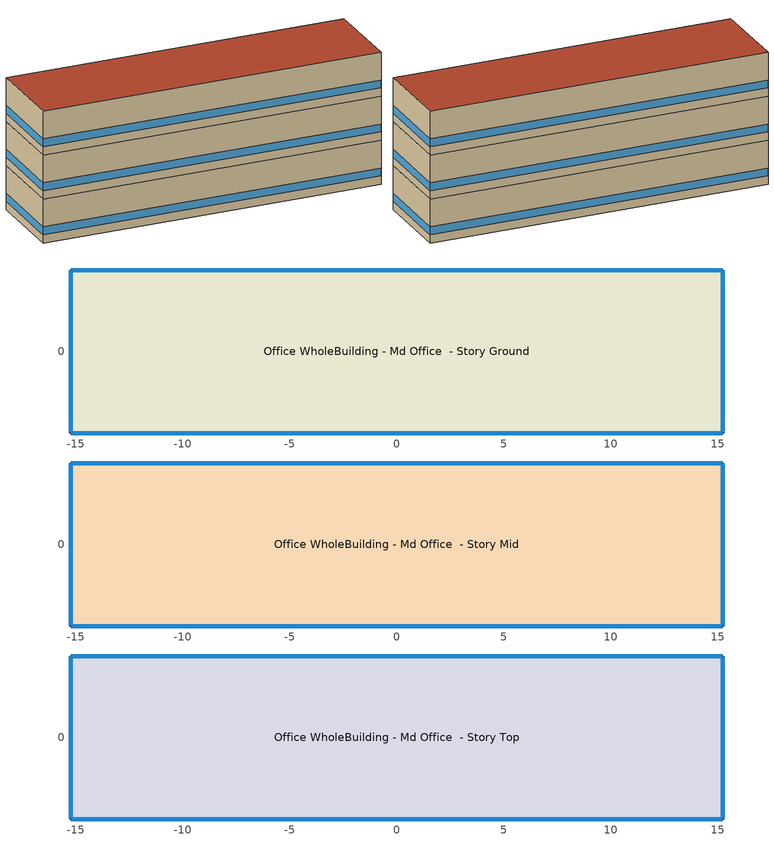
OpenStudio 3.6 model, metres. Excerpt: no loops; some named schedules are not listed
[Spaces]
Office WholeBuilding - Md Office  - Story Ground
 floor ground (Foundation F 126 Perim 762 Area 23226): -15.24,-3.81 -15.24,3.81 15.24,3.81 15.24,-3.81 z0
 wall outside: -15.24,3.81 -15.24,-3.81 15.24,-3.81 15.24,3.81 -15.24,3.81 z0:3.96
 window (Window U-0.75 SHGC 0.48): -15.24,3.78 -15.24,-3.78 / 15.21,3.81 -15.21,3.81 / 15.24,-3.78 15.24,3.78 / -15.21,-3.81 15.21,-3.81 z0.76:1.48
 ceiling adiabatic (Typical Interior Ceiling): 15.24,-3.81 15.24,3.81 -15.24,3.81 -15.24,-3.81 z3.96
Office WholeBuilding - Md Office  - Story Mid
 floor adiabatic (Typical Interior Floor): -15.24,-3.81 -15.24,3.81 15.24,3.81 15.24,-3.81 z3.96
 wall outside: -15.24,3.81 -15.24,-3.81 15.24,-3.81 15.24,3.81 -15.24,3.81 z3.96:7.92
 window (Window U-0.75 SHGC 0.48): -15.24,3.78 -15.24,-3.78 / 15.21,3.81 -15.21,3.81 / -15.21,-3.81 15.21,-3.81 / 15.24,-3.78 15.24,3.78 z4.72:5.44
 ceiling adiabatic (Typical Interior Ceiling): 15.24,-3.81 15.24,3.81 -15.24,3.81 -15.24,-3.81 z7.92
Office WholeBuilding - Md Office  - Story Top
 floor adiabatic (Typical Interior Floor): -15.24,-3.81 -15.24,3.81 15.24,3.81 15.24,-3.81 z7.92
 wall outside: -15.24,3.81 -15.24,-3.81 15.24,-3.81 15.24,3.81 -15.24,3.81 z7.92:11.89
 window (Window U-0.75 SHGC 0.48): -15.24,3.78 -15.24,-3.78 / 15.21,3.81 -15.21,3.81 / -15.21,-3.81 15.21,-3.81 / 15.24,-3.78 15.24,3.78 z8.69:9.4
 roof outside: 15.24,-3.81 15.24,3.81 -15.24,3.81 -15.24,-3.81 z11.89
[Site]
Jacksonville Intnl_FL_USA: Latitude {deg}=30.49; Longitude {deg}=-81.69; Time Zone {hr}=-5; Elevation {m}=10; Terrain=City
[Site:WaterMainsTemperature]
Calculation Method=Correlation; Annual Average Outdoor Air Temperature {C}=20.6333; Maximum Difference In Monthly Average Outdoor Air Temperatures {deltaC}=17.36
[SizingPeriod:DesignDay] Barometric Pressure {Pa}=101205; Rain Indicator=No; Snow Indicator=No; Day of Month=21; Daylight Saving Time Indicator=No; Dry-Bulb Temperature Range Modifier Type=DefaultMultipliers
Name | Maximum Dry-Bulb Temperature {C} | Daily Dry-Bulb Temperature Range {deltaC} | Wind Speed {m/s} | Wind Direction {deg} | Month | Day Type | Humidity Condition Type | Wetbulb or DewPoint at Maximum Dry-Bulb {C} | Solar Model Indicator | ASHRAE Clear Sky Optical Depth for Beam Irradiance | ASHRAE Clear Sky Optical Depth for Diffuse Irradiance | Sky Clearness
Jacksonville Intnl Ann Clg .4% Condns DB=>MWB 1 | 34.8 | 10.1 | 3.6 | 260 | 7 | SummerDesignDay | Wetbulb | 25.2 | ASHRAETau | 0.444 | 2.236
Jacksonville Intnl Ann Clg .4% Condns WB=>MDB 1 | 32 | 10.1 | 3.6 | 260 | 7 | SummerDesignDay | Wetbulb | 26.7 | ASHRAETau | 0.444 | 2.236
Jacksonville Intnl Ann Clg 1% Condns DB=>MWB 1 | 33.8 | 10.1 | 3.6 | 260 | 7 | SummerDesignDay | Wetbulb | 25 | ASHRAETau | 0.444 | 2.236
Jacksonville Intnl Ann Clg 2% Condns DP=>MDB 1 | 27.9 | 10.1 | 3.6 | 260 | 7 | SummerDesignDay | Dewpoint | 24.5 | ASHRAETau | 0.444 | 2.236
Jacksonville Intnl Ann Htg 99% Condns DB 1 | 0.3 | 0 | 1.8 | 320 | 1 | WinterDesignDay | Wetbulb | 0.3 | ASHRAEClearSky |  |  | 0
Jacksonville Intnl Ann Htg 99.6% Condns DB 1 | -1.5 | 0 | 1.8 | 320 | 1 | WinterDesignDay | Wetbulb | -1.5 | ASHRAEClearSky |  |  | 0
Jacksonville Intnl Ann Htg Wind 99% Condns WS=>MCDB 1 | 13.7 | 0 | 9.3 | 320 | 1 | WinterDesignDay | Wetbulb | 13.7 | ASHRAEClearSky |  |  | 0
[ClimateZones]
Climate Zone Institution Name 1=ASHRAE; Climate Zone Document Name 1=ANSI/ASHRAE Standard 169; Climate Zone Document Year 1=2006; Climate Zone Value 1=ASHRAE 169-2013-2A
[Building]
ComStock DOE Ref 1980-2004|MediumOffice: Default Construction Set=ComStock DOE Ref 1980-2004 - Office - ASHRAE 169-2013-2A; Default Schedule Set=Building Default Schedule Set; Standards Building Type=Office
[Site:GroundTemperature:FCfactorMethod]
January Ground Temperature {C}=24.2; February Ground Temperature {C}=18.9; March Ground Temperature {C}=15.7; April Ground Temperature {C}=13.6; May Ground Temperature {C}=15.5; June Ground Temperature {C}=17.1; July Ground Temperature {C}=21.2; August Ground Temperature {C}=26.9; September Ground Temperature {C}=27.6; October Ground Temperature {C}=27.9; November Ground Temperature {C}=27.4; December Ground Temperature {C}=26.2
[Construction:FfactorGroundFloor]
Foundation F 126 Perim 762 Area 23226: F-Factor {W/m-K}=1.26344; Area {m2}=232.2576; PerimeterExposed {m}=76.2
[DefaultConstructionSet]
ComStock DOE Ref 1980-2004 - Office - ASHRAE 169-2013-2A: Default Exterior Surface Constructions=Default Surface Constructions 1; Default Interior Surface Constructions=Default Surface Constructions 2; Default Ground Contact Surface Constructions=Default Surface Constructions 3; Default Exterior SubSurface Constructions=Default Sub Surface Constructions 1; Default Interior SubSurface Constructions=Default Sub Surface Constructions 2; Interior Partition Construction=Typical Interior Partition
[DefaultSurfaceConstructions]
Name | Floor Construction | Wall Construction | Roof Ceiling Construction
Default Surface Constructions 1 | Typical Insulated Exterior Mass Floor | Typical Insulated Exterior Mass Wall R-2.94 | Typical IEAD Roof R-15.15
Default Surface Constructions 2 | Typical Interior Floor | Typical Interior Wall | Typical Interior Ceiling
Default Surface Constructions 3 | Typical Insulated Carpeted 6in Slab Floor | Typical Insulated Basement Mass Wall
[Construction]
Typical Insulated Exterior Mass Floor: Typical Insulation R-0.55, 4 in. Normalweight Concrete Floor, Typical Carpet Pad
Typical Insulated Exterior Mass Wall R-2.94: 1IN Stucco, 8IN CONCRETE HW RefBldg, Typical Insulation R-0.55, 1/2IN Gypsum
Typical IEAD Roof R-15.15: Roof Membrane, Typical Insulation R-14.03, Metal Roof Surface
Typical Interior Floor: 100mm Normalweight concrete floor, CP02 CARPET PAD
Typical Interior Wall: G01 13mm gypsum board, G01 13mm gypsum board
Typical Interior Ceiling: CP02 CARPET PAD, 100mm Normalweight concrete floor
Typical Insulated Carpeted 6in Slab Floor: 6 in. Normalweight Concrete Floor, Typical Carpet Pad
Typical Insulated Basement Mass Wall: 8 in. Concrete Block Basement Wall
U 1.22 SHGC 0.25 Simple Glazing Window U-1.22 SHGC 0.25: U 1.22 SHGC 0.25 Simple Glazing U-1.22 SHGC 0.25
U 1.22 SHGC 0.25 Simple Glazing Window U-1.22 SHGC 0.25 1: U 1.22 SHGC 0.25 Simple Glazing U-1.22 SHGC 0.25 1
Typical Insulated Metal Door: F08 Metal surface, Typical Insulation
U 0.88 SHGC 0.16 Sgl Ref-A-L Clr 6mm: REF A CLEAR LO 6MM
Typical Overhead Door: Typical Insulation
Typical Interior Window: Clear 3mm
Typical Interior Door; Typical Interior Partition: G05 25mm wood
InteriorFurnishings 1: Std Wood 6inch 1
Window U-0.75 SHGC 0.48: Simple Glazing Double - No LowE - Tinted/Reflective - Aluminum
[Material:NoMass] Roughness=Smooth; Thermal Absorptance=0.9; Solar Absorptance=0.7
Name | Thermal Resistance {m2-K/W} | Visible Absorptance
Typical Insulation R-0.55 | 0.097335 | 0.7
Typical Carpet Pad; CP02 CARPET PAD | 0.21648 | 0.8
Typical Insulation R-14.03 | 2.47158 | 0.7
Typical Insulation | 0.0282222 | 0.7
[Material] Thermal Absorptance=0.9
Name | Roughness | Thickness {m} | Conductivity {W/m-K} | Density {kg/m3} | Specific Heat {J/kg-K} | Solar Absorptance | Visible Absorptance
4 in. Normalweight Concrete Floor | MediumRough | 0.1016 | 2.31 | 2322 | 832 | 0.7 | 0.7
1IN Stucco | Smooth | 0.0253 | 0.6918 | 1858 | 837 | 0.7 | 0.92
8IN CONCRETE HW RefBldg | Rough | 0.2032 | 1.311 | 2240 | 836.8 | 0.7 | 0.7
1/2IN Gypsum | Smooth | 0.0127 | 0.16 | 784.9 | 830 | 0.4 | 0.4
Roof Membrane | VeryRough | 0.0095 | 0.16 | 1121.29 | 1460 | 0.7 | 0.7
Metal Roof Surface; F08 Metal surface | Smooth | 0.0008 | 45.28 | 7824 | 500 | 0.7 | 0.7
100mm Normalweight concrete floor | MediumRough | 0.1016 | 2.31045 | 2322 | 832.557 | 0.7 | 0.7
G01 13mm gypsum board | Smooth | 0.0127 | 0.160031 | 800.001 | 1090.73 | 0.7 | 0.5
6 in. Normalweight Concrete Floor | MediumRough | 0.1524 | 2.31 | 2322 | 832 | 0.7 | 0.7
8 in. Concrete Block Basement Wall | MediumRough | 0.2032 | 1.326 | 1842 | 912 | 0.7 | 0.7
G05 25mm wood | MediumSmooth | 0.0254 | 0.15 | 608 | 1630 | 0.5 | 0.5
Std Wood 6inch 1 | MediumSmooth | 0.15 | 0.12 | 540 | 1210 | 0.7 | 0.7
[DefaultSubSurfaceConstructions]
Name | Fixed Window Construction | Operable Window Construction | Door Construction | Glass Door Construction | Overhead Door Construction | Tubular Daylight Dome Construction | Tubular Daylight Diffuser Construction
Default Sub Surface Constructions 1 | U 1.22 SHGC 0.25 Simple Glazing Window U-1.22 SHGC 0.25 | U 1.22 SHGC 0.25 Simple Glazing Window U-1.22 SHGC 0.25 1 | Typical Insulated Metal Door | U 0.88 SHGC 0.16 Sgl Ref-A-L Clr 6mm | Typical Overhead Door | Typical Interior Window | Typical Interior Window
Default Sub Surface Constructions 2 | Typical Interior Window | Typical Interior Window | Typical Interior Door
[WindowMaterial:SimpleGlazingSystem]
Name | U-Factor {W/m2-K} | Solar Heat Gain Coefficient | Visible Transmittance
U 1.22 SHGC 0.25 Simple Glazing U-1.22 SHGC 0.25; U 1.22 SHGC 0.25 Simple Glazing U-1.22 SHGC 0.25 1 | 6.92748 | 0.25 | 0.11
Simple Glazing Double - No LowE - Tinted/Reflective - Aluminum | 4.25302 | 0.484 | 0.411
[WindowMaterial:Glazing] Optical Data Type=SpectralAverage; Infrared Transmittance at Normal Incidence=0; Front Side Infrared Hemispherical Emissivity=0.84; Conductivity {W/m-K}=0.9; Dirt Correction Factor for Solar and Visible Transmittance=1; Solar Diffusing=No
Name | Thickness {m} | Solar Transmittance at Normal Incidence | Front Side Solar Reflectance at Normal Incidence | Back Side Solar Reflectance at Normal Incidence | Visible Transmittance at Normal Incidence | Front Side Visible Reflectance at Normal Incidence | Back Side Visible Reflectance at Normal Incidence | Back Side Infrared Hemispherical Emissivity
REF A CLEAR LO 6MM | 0.006 | 0.066 | 0.341 | 0.493 | 0.08 | 0.41 | 0.37 | 0.4
Clear 3mm | 0.003 | 0.837 | 0.075 | 0.075 | 0.898 | 0.081 | 0.081 | 0.84
[SpaceType]
Office WholeBuilding - Md Office - ComStock DOE Ref 1980-2004: Default Schedule Set=Office WholeBuilding - Md Office Schedule Set; Design Specification Outdoor Air Object=Office WholeBuilding - Md Office Ventilation; Standards Building Type=Office; Standards Space Type=WholeBuilding - Md Office
[BuildingStory] Nominal Floor to Floor Height {m}=3.9624
Name | Nominal Z Coordinate {m}
Story Ground | 0
Story Mid | 3.9624
Story Top | 7.9248
[Space] Space Type=Office WholeBuilding - Md Office - ComStock DOE Ref 1980-2004
Name | Building Story | Thermal Zone
Office WholeBuilding - Md Office  - Story Ground | Story Ground | Zone Office WholeBuilding - Md Office  - Story Ground
Office WholeBuilding - Md Office  - Story Mid | Story Mid | Zone Office WholeBuilding - Md Office  - Story Mid
Office WholeBuilding - Md Office  - Story Top | Story Top | Zone Office WholeBuilding - Md Office  - Story Top
[ThermalZone] Multiplier=1; Use Ideal Air Loads=No
Name | Thermostat
Zone Office WholeBuilding - Md Office  - Story Ground | Office WholeBuilding - Md Office - ComStock DOE Ref 1980-2004 Thermostat
Zone Office WholeBuilding - Md Office  - Story Mid | Office WholeBuilding - Md Office - ComStock DOE Ref 1980-2004 Thermostat 1
Zone Office WholeBuilding - Md Office  - Story Top | Office WholeBuilding - Md Office - ComStock DOE Ref 1980-2004 Thermostat 2
[People:Definition]
Office WholeBuilding - Md Office People Definition: Number of People Calculation Method=People/Area; People per Space Floor Area {person/m2}=0.0538196; Fraction Radiant=0.3
[People]
Office WholeBuilding - Md Office People: People Definition=Office WholeBuilding - Md Office People Definition; Space or SpaceType=Office WholeBuilding - Md Office - ComStock DOE Ref 1980-2004; Work Efficiency Schedule=Work Efficiency Schedule; Clothing Insulation Schedule=Clothing Schedule; Air Velocity Schedule=Air Velocity Schedule; Multiplier=1
[Lights:Definition] Design Level Calculation Method=Watts/Area; Fraction Visible=0.2; Return Air Fraction=0
Name | Watts per Space Floor Area {W/m2} | Fraction Radiant
Office WholeBuilding - Md Office - ComStock DOE Ref 1980-2004 General Lights Definition | 4.13658 | 0.365
Office WholeBuilding - Md Office - ComStock DOE Ref 1980-2004 Wall Wash Lights Definition | 0.958729 | 0.165
[ElectricEquipment:Definition] Fraction Latent=0
Name | Design Level Calculation Method | Watts per Space Floor Area {W/m2} | Fraction Radiant | Fraction Lost | Design Level {W}
Office WholeBuilding - Md Office Elec Equip Definition | Watts/Area | 10.7639 | 0.5 | 0
Elevator Lift Motor | EquipmentLevel |  | 0 | 1 | 14610
[ElectricEquipment]
Name | Electric Equipment Definition | Space or SpaceType | Schedule | Multiplier
Office WholeBuilding - Md Office Elec Equip | Office WholeBuilding - Md Office Elec Equip Definition | Office WholeBuilding - Md Office - ComStock DOE Ref 1980-2004 | Office BLDG_EQUIP_EndUseData BPR Adjusted
2 Elevator Lift Motors | Elevator Lift Motor | Office WholeBuilding - Md Office  - Story Ground | Elevator Schedule 1 | 2
[DesignSpecification:OutdoorAir]
Office WholeBuilding - Md Office Ventilation: Outdoor Air Method=Sum; Outdoor Air Flow per Person {m3/s-person}=0.00943895
[DefaultScheduleSet]
Name | Number of People Schedule | People Activity Level Schedule | Lighting Schedule | Electric Equipment Schedule | Infiltration Schedule | Hours of Operation Schedule
Office WholeBuilding - Md Office Schedule Set | Medium Office Bldg Occ | Medium Office Activity | Office BLDG_LIGHT_EndUseData | Office BLDG_EQUIP_EndUseData | Medium Office Infil Quarter On
Building Default Schedule Set |  |  |  |  |  | Building Hours of Operation NonResidential
[Exterior:Lights:Definition]
Name | Design Level {W}
Parking Areas and Drives Def (W/ft^2) | 0.0414577
Building Facades Def (W/ft^2) | 0.2
Main Entries Def (W/ft) | 30
Other Doors Def (W/ft) | 20
[Exterior:Lights] Schedule=Always On Discrete; Control Option=AstronomicalClock
Name | Exterior Lights Definition | Multiplier
Parking Areas and Drives | Parking Areas and Drives Def (W/ft^2) | 12150
Building Facades | Building Facades Def (W/ft^2) | 3250
Main Entries | Main Entries Def (W/ft) | 8
Other Doors | Other Doors Def (W/ft) | 2
[ThermostatSetpoint:DualSetpoint] Heating Setpoint Temperature Schedule=Medium Office HtgSetp; Cooling Setpoint Temperature Schedule=Medium Office ClgSetp
Office WholeBuilding - Md Office - ComStock DOE Ref 1980-2004 Thermostat; Office WholeBuilding - Md Office - ComStock DOE Ref 1980-2004 Thermostat 1; Office WholeBuilding - Md Office - ComStock DOE Ref 1980-2004 Thermostat 2
[AvailabilityManager:NightCycle] Applicability Schedule=Always On Discrete; Control Type=CycleOnAny; Thermostat Tolerance {deltaC}=1; Cycling Run Time {s}=1800
Availability Manager Night Cycle 1; Availability Manager Night Cycle 2; Availability Manager Night Cycle 3
[InternalMass:Definition]
Internal Mass Definition 2: Construction=InteriorFurnishings 1; Design Level Calculation Method=SurfaceArea/Area; Surface Area per Space Floor Area=2
[InternalMass] Internal Mass Definition=Internal Mass Definition 2; Multiplier=1
Name | Space or SpaceType
Office WholeBuilding - Md Office  - Story Top Mass | Office WholeBuilding - Md Office  - Story Top
Office WholeBuilding - Md Office  - Story Mid Mass | Office WholeBuilding - Md Office  - Story Mid
Office WholeBuilding - Md Office  - Story Ground Mass | Office WholeBuilding - Md Office  - Story Ground
[Lights] Space or SpaceType=Office WholeBuilding - Md Office - ComStock DOE Ref 1980-2004; Schedule=Office BLDG_LIGHT_EndUseData BPR Adjusted; Fraction Replaceable=1
Name | Lights Definition
Office WholeBuilding - Md Office - ComStock DOE Ref 1980-2004 General Lighting | Office WholeBuilding - Md Office - ComStock DOE Ref 1980-2004 General Lights Definition
Office WholeBuilding - Md Office - ComStock DOE Ref 1980-2004 Wall Wash Lighting | Office WholeBuilding - Md Office - ComStock DOE Ref 1980-2004 Wall Wash Lights Definition
[SpaceInfiltration:DesignFlowRate] Design Flow Rate Calculation Method=Flow/ExteriorArea; Flow per Exterior Surface Area {m3/s-m2}=0.00103321; Velocity Term Coefficient=0
Name | Space or SpaceType | Schedule | Constant Term Coefficient | Temperature Term Coefficient | Velocity Squared Term Coefficient
Office WholeBuilding - Md Office  - Story Top HVAC On Infiltration | Office WholeBuilding - Md Office  - Story Top | Infiltration HVAC On Schedule | 0.0302 | -0.0023 | 0.1104
Office WholeBuilding - Md Office  - Story Top HVAC Off Infiltration | Office WholeBuilding - Md Office  - Story Top | Infiltration HVAC Off Schedule | 0 | 0.0188 | 0.1209
Office WholeBuilding - Md Office  - Story Mid HVAC On Infiltration | Office WholeBuilding - Md Office  - Story Mid | Infiltration HVAC On Schedule | 0.0302 | -0.0023 | 0.1104
Office WholeBuilding - Md Office  - Story Mid HVAC Off Infiltration | Office WholeBuilding - Md Office  - Story Mid | Infiltration HVAC Off Schedule | 0 | 0.0188 | 0.1209
Office WholeBuilding - Md Office  - Story Ground HVAC On Infiltration | Office WholeBuilding - Md Office  - Story Ground | Infiltration HVAC On Schedule | 0.0302 | -0.0023 | 0.1104
Office WholeBuilding - Md Office  - Story Ground HVAC Off Infiltration | Office WholeBuilding - Md Office  - Story Ground | Infiltration HVAC Off Schedule | 0 | 0.0188 | 0.1209
[Schedule:Ruleset]
Name | Default Day Schedule | Summer Design Day Schedule | Winter Design Day Schedule
Clothing Schedule | Clothing Schedule Default Winter Clothes
Air Velocity Schedule | Air Velocity Schedule Default
Work Efficiency Schedule | Work Efficiency Schedule Default
Medium Office Bldg Occ | Medium Office Bldg Occ Default | Medium Office Bldg Occ Summer Design Day | Medium Office Bldg Occ Winter Design Day
Medium Office Activity | Medium Office Activity Default | Medium Office Activity Summer Design Day | Medium Office Activity Winter Design Day
Office BLDG_LIGHT_EndUseData | Office BLDG_LIGHT_EndUseData Default | Office BLDG_LIGHT_EndUseData Summer Design Day | Office BLDG_LIGHT_EndUseData Winter Design Day
Office BLDG_EQUIP_EndUseData | Office BLDG_EQUIP_EndUseData Default | Office BLDG_EQUIP_EndUseData Summer Design Day | Office BLDG_EQUIP_EndUseData Winter Design Day
Medium Office Infil Quarter On | Medium Office Infil Quarter On Default | Medium Office Infil Quarter On Summer Design Day | Medium Office Infil Quarter On Winter Design Day
Elevator Schedule 1 | 3 space(s) Occ Sch Default 1 | 3 space(s) Occ Sch Summer Design Day 1 | 3 space(s) Occ Sch Winter Design Day 1
Medium Office HtgSetp | Medium Office HtgSetp Default | Schedule Day 5 | Schedule Day 6
Medium Office ClgSetp | Medium Office ClgSetp Default | Schedule Day 2 | Schedule Day 3
Building Hours of Operation NonResidential | Building Hours of Operation NonResidential Default | Building Hours of Operation NonResidential Summer Design Day | Building Hours of Operation NonResidential Winter Design Day
Office BLDG_LIGHT_EndUseData BPR Adjusted | Office BLDG_LIGHT_EndUseData Default 1 | Office BLDG_LIGHT_EndUseData Summer Design Day 1 | Office BLDG_LIGHT_EndUseData Winter Design Day 1
Office BLDG_EQUIP_EndUseData BPR Adjusted | Office BLDG_EQUIP_EndUseData Default 1 | Office BLDG_EQUIP_EndUseData Summer Design Day 1 | Office BLDG_EQUIP_EndUseData Winter Design Day 1
[Schedule:Day]
Clothing Schedule Default Winter Clothes; Office BLDG_LIGHT_EndUseData Summer Design Day; Office BLDG_EQUIP_EndUseData Summer Design Day; Medium Office Infil Quarter On Sun Day; 3 space(s) Occ Sch Summer Design Day 1; 3 space(s) Occ Sch Winter Design Day 1; Building Hours of Operation NonResidential Winter Design Day; Building Hours of Operation NonResidential Summer Design Day; Office BLDG_LIGHT_EndUseData Summer Design Day 1; Office BLDG_EQUIP_EndUseData Summer Design Day 1: 24, 0, 1
Clothing Schedule Summer Clothes: 24, 0, 0.5
Air Velocity Schedule Default: 24, 0, 0.2
Work Efficiency Schedule Default; Medium Office Bldg Occ Winter Design Day; Office BLDG_LIGHT_EndUseData Winter Design Day; Office BLDG_EQUIP_EndUseData Winter Design Day; Office BLDG_LIGHT_EndUseData Winter Design Day 1; Office BLDG_EQUIP_EndUseData Winter Design Day 1: 24, 0, 0
Medium Office Bldg Occ Default: Yes, 5, 30, 0, 5, 40, 0.0166667, 5, 50, 0.0333333, 6, 0, 0.05, 6, 10, 0.0666667, 6, 20, 0.0833333, 6, 30, 0.1, 6, 40, 0.116667, 6, 50, 0.133333, 7, 0, 0.15, 7, 10, 0.166667, 7, 20, 0.183333, 7, 30, 0.2, 7, 40, 0.325, 7, 50, 0.45, 8, 0, 0.575, 8, 9, 0.7, 8, 19, 0.825, 8, 29, 0.95, 8, 30, 0.95, 10, 22, 0.95, 10, 32, 0.875, 10, 42, 0.8, 10, 52, 0.725, 11, 2, 0.65, 11, 12, 0.575, 11, 22, 0.5, 11, 32, 0.575, 11, 42, 0.65, 11, 52, 0.725, 12, 2, 0.8, 12, 12, 0.875, 12, 22, 0.95, 15, 18, 0.95, 15, 28, 0.646667, 15, 38, 0.593333, 15, 48, 0.54, 15, 58, 0.486667, 16, 8, 0.433333, 16, 15, 0.4, 16, 45, 0.4, 16, 55, 0.375, 17, 5, 0.35, 17, 15, 0.325, 17, 25, 0.3, 17, 35, 0.275, 17, 45, 0.25, 17, 55, 0.225, 18, 5, 0.2, 18, 15, 0.175, 18, 25, 0.15, 18, 35, 0.125, 18, 45, 0.1, 18, 55, 0.0958333, 19, 5, 0.0916667, 19, 15, 0.0875, 19, 25, 0.0833333, 19, 35, 0.0791667, 19, 45, 0.075, 19, 55, 0.0708333, 20, 5, 0.0666667, 20, 15, 0.0625, 20, 25, 0.0583333, 20, 35, 0.0541667, 20, 45, 0.05, 20, 55, 0.0458333, 21, 5, 0.0416667, 21, 15, 0.0375, 21, 25, 0.0333333, 21, 35, 0.0291667, 21, 45, 0.025, 21, 55, 0.0208333, 22, 5, 0.0166667, 22, 15, 0.0125, 22, 25, 0.00833333, 22, 35, 0.00416667, 22, 45, 0, 24, 0, 0
Medium Office Bldg Occ Sat Day: Yes, 8, 45, 0, 8, 54, 0.00833333, 9, 4, 0.0166667, 9, 14, 0.025, 9, 24, 0.0333333, 9, 34, 0.0416667, 9, 44, 0.05, 9, 54, 0.0583333, 10, 4, 0.0666667, 10, 14, 0.075, 10, 24, 0.0833333, 10, 34, 0.0916667, 10, 44, 0.1, 10, 45, 0.1, 10, 54, 0.133333, 11, 4, 0.166667, 11, 14, 0.2, 11, 24, 0.233333, 11, 34, 0.266667, 11, 44, 0.3, 11, 54, 0.333333, 12, 4, 0.366667, 12, 14, 0.4, 12, 24, 0.433333, 12, 34, 0.466667, 12, 44, 0.5, 12, 45, 0.5, 16, 52, 0.5, 17, 2, 0.481609, 17, 12, 0.463218, 17, 22, 0.444828, 17, 32, 0.426437, 17, 42, 0.408046, 17, 52, 0.389655, 18, 2, 0.371264, 18, 12, 0.352874, 18, 22, 0.334483, 18, 32, 0.316092, 18, 42, 0.297701, 18, 52, 0.27931, 19, 2, 0.26092, 19, 12, 0.242529, 19, 22, 0.224138, 19, 32, 0.205747, 19, 42, 0.187356, 19, 52, 0.168966, 20, 2, 0.150575, 20, 12, 0.132184, 20, 22, 0.113793, 20, 30, 0.1, 20, 40, 0.0944444, 20, 50, 0.0888889, 21, 0, 0.0833333, 21, 10, 0.0777778, 21, 20, 0.0722222, 21, 30, 0.0666667, 21, 40, 0.0611111, 21, 50, 0.0555556, 22, 0, 0.05, 22, 10, 0.0444444, 22, 20, 0.0388889, 22, 30, 0.0333333, 22, 40, 0.0277778, 22, 50, 0.0222222, 23, 0, 0.0166667, 23, 10, 0.0111111, 23, 20, 0.00555556, 23, 30, 0, 24, 0, 0
Medium Office Bldg Occ Summer Design Day: 6, 0, 0, 22, 0, 1, 24, 0, 0.05
Medium Office Bldg Occ WntrDsn|Sun Day; 3 space(s) Occ Sch Sunday 1: Yes, 11, 45, 0, 24, 0, 0
Medium Office Activity Default; autogen Medium Office Activity 0_day_sch; autogen Medium Office Activity 1_day_sch: Yes, 24, 0, 120
Medium Office Activity Winter Design Day; Medium Office Activity Summer Design Day: 24, 0, 120
Office BLDG_LIGHT_EndUseData Default: Yes, 0, 5, 0.0346924, 0, 15, 0.0348315, 0, 25, 0.0349705, 0, 35, 0.0351096, 0, 45, 0.0352487, 0, 55, 0.0353878, 1, 5, 0.0355268, 1, 15, 0.0356659, 1, 25, 0.035805, 1, 35, 0.0359441, 1, 45, 0.0360832, 1, 55, 0.0362222, 2, 5, 0.0363613, 2, 15, 0.0365004, 2, 25, 0.0366395, 2, 30, 0.036709, 2, 39, 0.0389998, 2, 49, 0.0412907, 2, 59, 0.0435815, 3, 9, 0.0458723, 3, 19, 0.0481632, 3, 29, 0.050454, 3, 30, 0.050454, 3, 39, 0.0485905, 3, 49, 0.046727, 3, 59, 0.0448635, 4, 9, 0.043, 4, 19, 0.0411365, 4, 30, 0.039273, 4, 40, 0.0395075, 4, 50, 0.039742, 5, 0, 0.0399765, 5, 10, 0.040211, 5, 20, 0.0404455, 5, 30, 0.04068, 5, 40, 0.0481952, 5, 50, 0.0557103, 6, 0, 0.0632255, 6, 10, 0.0707407, 6, 20, 0.0782558, 6, 30, 0.085771, 6, 40, 0.102601, 6, 50, 0.119431, 7, 0, 0.136262, 7, 10, 0.153092, 7, 20, 0.169922, 7, 30, 0.186752, 7, 40, 0.245974, 7, 50, 0.305197, 8, 0, 0.364419, 8, 9, 0.423641, 8, 19, 0.482864, 8, 29, 0.542086, 8, 30, 0.542086, 8, 39, 0.580584, 8, 49, 0.619082, 8, 59, 0.657579, 9, 9, 0.696077, 9, 19, 0.734575, 9, 29, 0.773073, 9, 30, 0.773073, 9, 39, 0.785543, 9, 49, 0.798012, 9, 59, 0.810482, 10, 9, 0.822952, 10, 19, 0.835421, 10, 26, 0.843215, 10, 36, 0.8443, 10, 46, 0.838601, 10, 56, 0.832901, 11, 6, 0.827201, 11, 16, 0.821501, 11, 22, 0.817939, 11, 32, 0.809622, 11, 42, 0.801306, 11, 52, 0.792989, 12, 2, 0.784672, 12, 12, 0.776356, 12, 22, 0.768039, 12, 32, 0.772064, 12, 42, 0.776089, 12, 52, 0.780114, 13, 2, 0.784138, 13, 12, 0.788163, 13, 22, 0.792188, 13, 32, 0.78769, 13, 42, 0.783193, 13, 52, 0.778695, 14, 2, 0.774197, 14, 12, 0.7697, 14, 22, 0.765202, 14, 32, 0.744143, 14, 42, 0.723084, 14, 52, 0.702025, 15, 2, 0.680967, 15, 12, 0.659908, 15, 18, 0.646746, 15, 28, 0.270639, 15, 38, 0.241393, 15, 48, 0.212148, 15, 58, 0.182903, 16, 8, 0.153657, 16, 15, 0.135379, 16, 25, 0.128054, 16, 35, 0.120729, 16, 45, 0.113405, 16, 55, 0.10608, 17, 5, 0.0987548, 17, 15, 0.09143, 17, 25, 0.0905747, 17, 35, 0.0897193, 17, 45, 0.088864, 17, 55, 0.0880087, 18, 5, 0.0871533, 18, 15, 0.086298, 18, 25, 0.0864745, 18, 35, 0.086651, 18, 45, 0.0868275, 18, 55, 0.087004, 19, 5, 0.0871805, 19, 15, 0.087357, 19, 25, 0.0872638, 19, 35, 0.0871707, 19, 45, 0.0870775, 19, 55, 0.0869843, 20, 5, 0.0868912, 20, 15, 0.086798, 20, 25, 0.0813232, 20, 35, 0.0758483, 20, 45, 0.0703735, 20, 55, 0.0648987, 21, 5, 0.0594238, 21, 15, 0.053949, 21, 25, 0.0531798, 21, 35, 0.0524107, 21, 45, 0.0516415, 21, 55, 0.0508723, 22, 5, 0.0501032, 22, 15, 0.049334, 22, 25, 0.0467778, 22, 35, 0.0442217, 22, 45, 0.0416655, 22, 55, 0.0391093, 23, 5, 0.0365532, 23, 15, 0.033997, 23, 25, 0.0341361, 23, 35, 0.0342752, 23, 45, 0.0344142, 23, 55, 0.0345533, 24, 0, 0.0346924
Office BLDG_LIGHT_EndUseData Sat Day: Yes, 0, 10, 0.0425482, 0, 20, 0.0422952, 0, 30, 0.0420423, 0, 40, 0.0420144, 0, 50, 0.0419866, 1, 0, 0.0419588, 1, 10, 0.0419309, 1, 20, 0.0419031, 1, 30, 0.0418753, 1, 40, 0.0418794, 1, 50, 0.0418836, 2, 0, 0.0418877, 2, 10, 0.0418918, 2, 20, 0.041896, 2, 30, 0.0419001, 2, 40, 0.0421952, 2, 50, 0.0424903, 3, 0, 0.0427853, 3, 10, 0.0430804, 3, 15, 0.0232998, 3, 20, 0.0433755, 3, 24, 0.0203423, 3, 30, 0.0436705, 3, 34, 0.0173849, 3, 44, 0.0144274, 3, 54, 0.0114699, 4, 4, 0.00851248, 4, 15, 0.00555501, 4, 25, 0.00566977, 4, 35, 0.00578453, 4, 45, 0.00589928, 4, 55, 0.00601404, 5, 5, 0.0061288, 5, 15, 0.00624355, 5, 25, 0.00520296, 5, 35, 0.00416237, 5, 45, 0.00312178, 5, 55, 0.00208118, 6, 5, 0.00104059, 6, 15, 0, 6, 25, 0.000811079, 6, 35, 0.00162216, 6, 45, 0.00243324, 6, 55, 0.00324432, 7, 5, 0.00405539, 7, 15, 0.00486647, 7, 25, 0.00426646, 7, 35, 0.00366645, 7, 45, 0.00306645, 7, 55, 0.00246644, 8, 5, 0.00186643, 8, 15, 0.00126642, 8, 24, 0.00145658, 8, 34, 0.00164674, 8, 44, 0.00183691, 8, 54, 0.00202707, 9, 4, 0.00221724, 9, 14, 0.0024074, 9, 15, 0.0024074, 9, 24, 0.00495627, 9, 34, 0.00750515, 9, 44, 0.010054, 9, 54, 0.0126029, 10, 4, 0.0151518, 10, 14, 0.0177006, 10, 15, 0.0177006, 10, 24, 0.0160862, 10, 34, 0.0144718, 10, 44, 0.0128574, 10, 54, 0.0112429, 11, 4, 0.00962851, 11, 14, 0.00801409, 11, 15, 0.00801409, 11, 24, 0.010246, 11, 34, 0.012478, 11, 44, 0.0147099, 11, 54, 0.0169418, 12, 4, 0.0191738, 12, 14, 0.0214057, 12, 15, 0.0214057, 12, 24, 0.0261815, 12, 34, 0.0309573, 12, 44, 0.035733, 12, 54, 0.0405088, 13, 4, 0.0452846, 13, 14, 0.0500604, 13, 15, 0.0500604, 13, 24, 0.0541268, 13, 34, 0.0581933, 13, 44, 0.0622598, 13, 54, 0.0663262, 14, 4, 0.0703927, 14, 14, 0.0744592, 14, 24, 0.0785257, 14, 34, 0.0825921, 14, 44, 0.0866586, 14, 52, 0.0897084, 16, 52, 0.0897084, 17, 2, 0.0887198, 17, 12, 0.0877312, 17, 22, 0.0867426, 17, 32, 0.085754, 17, 42, 0.0847654, 17, 52, 0.0837767, 18, 2, 0.0827881, 18, 12, 0.0817995, 18, 22, 0.0808109, 18, 30, 0.0800694, 18, 40, 0.0757634, 18, 50, 0.0714574, 19, 0, 0.0671514, 19, 10, 0.0628454, 19, 20, 0.0585394, 19, 30, 0.0542334, 19, 40, 0.0534844, 19, 50, 0.0527354, 20, 0, 0.0519864, 20, 10, 0.0512374, 20, 20, 0.0504884, 20, 30, 0.0497394, 20, 40, 0.0496992, 20, 50, 0.0496591, 21, 0, 0.049619, 21, 10, 0.0495789, 21, 20, 0.0495387, 21, 30, 0.0494986, 21, 40, 0.0482298, 21, 50, 0.0469611, 22, 0, 0.0456923, 22, 10, 0.0444235, 22, 20, 0.0431548, 22, 30, 0.041886, 22, 40, 0.042165, 22, 50, 0.042444, 23, 0, 0.042723, 23, 10, 0.043002, 23, 20, 0.043281, 23, 30, 0.04356, 23, 40, 0.0433071, 23, 50, 0.0430541, 24, 0, 0.0428012
Office BLDG_EQUIP_EndUseData Default: Yes, 0, 5, 0.580497, 0, 15, 0.580477, 0, 25, 0.580456, 0, 35, 0.580436, 0, 45, 0.580415, 0, 55, 0.580395, 1, 5, 0.580374, 1, 15, 0.580354, 1, 25, 0.580333, 1, 35, 0.580313, 1, 45, 0.580292, 1, 55, 0.580272, 2, 5, 0.580251, 2, 15, 0.580231, 2, 25, 0.58021, 2, 30, 0.5802, 2, 39, 0.57735, 2, 49, 0.5745, 2, 59, 0.57165, 3, 9, 0.5688, 3, 19, 0.56595, 3, 29, 0.5631, 3, 30, 0.5631, 3, 39, 0.560417, 3, 49, 0.557733, 3, 59, 0.55505, 4, 9, 0.552367, 4, 19, 0.549683, 4, 30, 0.547, 4, 40, 0.545383, 4, 50, 0.543767, 5, 0, 0.54215, 5, 10, 0.540533, 5, 20, 0.538917, 5, 30, 0.5373, 5, 40, 0.537517, 5, 50, 0.537733, 6, 0, 0.53795, 6, 10, 0.538167, 6, 20, 0.538383, 6, 30, 0.5386, 6, 40, 0.5485, 6, 50, 0.5584, 7, 0, 0.5683, 7, 10, 0.5782, 7, 20, 0.5881, 7, 30, 0.598, 7, 40, 0.612533, 7, 50, 0.627067, 8, 0, 0.6416, 8, 9, 0.656133, 8, 19, 0.670667, 8, 29, 0.6852, 8, 30, 0.6852, 8, 39, 0.701133, 8, 49, 0.717067, 8, 59, 0.733, 9, 9, 0.748933, 9, 19, 0.764867, 9, 29, 0.7808, 9, 30, 0.7808, 9, 39, 0.79584, 9, 49, 0.81088, 9, 59, 0.82592, 10, 9, 0.84096, 10, 19, 0.856, 10, 26, 0.8654, 10, 36, 0.885847, 10, 46, 0.884993, 10, 56, 0.88414, 11, 6, 0.883287, 11, 16, 0.882433, 11, 22, 0.8819, 11, 32, 0.8717, 11, 42, 0.8615, 11, 52, 0.8513, 12, 2, 0.8411, 12, 12, 0.8309, 12, 22, 0.8207, 12, 32, 0.814033, 12, 42, 0.807367, 12, 52, 0.8007, 13, 2, 0.794033, 13, 12, 0.787367, 13, 22, 0.7807, 13, 32, 0.773133, 13, 42, 0.765567, 13, 52, 0.758, 14, 2, 0.750433, 14, 12, 0.742867, 14, 22, 0.7353, 14, 32, 0.723727, 14, 42, 0.712153, 14, 52, 0.70058, 15, 2, 0.689007, 15, 12, 0.677433, 15, 18, 0.6702, 15, 28, 0.597902, 15, 38, 0.591004, 15, 48, 0.584107, 15, 58, 0.577209, 16, 8, 0.570311, 16, 15, 0.566, 16, 25, 0.56735, 16, 35, 0.5687, 16, 45, 0.57005, 16, 55, 0.5714, 17, 5, 0.57275, 17, 15, 0.5741, 17, 25, 0.580533, 17, 35, 0.586967, 17, 45, 0.5934, 17, 55, 0.599833, 18, 5, 0.606267, 18, 15, 0.6127, 18, 25, 0.6203, 18, 35, 0.6279, 18, 45, 0.6355, 18, 55, 0.6431, 19, 5, 0.6507, 19, 15, 0.6583, 19, 25, 0.660817, 19, 35, 0.663333, 19, 45, 0.66585, 19, 55, 0.668367, 20, 5, 0.670883, 20, 15, 0.6734, 20, 25, 0.664332, 20, 35, 0.655263, 20, 45, 0.646195, 20, 55, 0.637127, 21, 5, 0.628058, 21, 15, 0.61899, 21, 25, 0.605775, 21, 35, 0.59256, 21, 45, 0.579345, 21, 55, 0.56613, 22, 5, 0.552915, 22, 15, 0.5397, 22, 25, 0.546517, 22, 35, 0.553333, 22, 45, 0.56015, 22, 55, 0.566967, 23, 5, 0.573783, 23, 15, 0.5806, 23, 25, 0.580579, 23, 35, 0.580559, 23, 45, 0.580538, 23, 55, 0.580518, 24, 0, 0.580497
Medium Office Infil Quarter On Default; Medium Office Infil Quarter On Summer Design Day: 6, 0, 1, 22, 0, 0.25, 24, 0, 1
Medium Office Infil Quarter On Winter Design Day; Medium Office Infil Quarter On WntrDsn|Sat Day: 6, 0, 1, 18, 0, 0.25, 24, 0, 1
3 space(s) Occ Sch Default 1: Yes, 4, 0, 0, 4, 10, 0.000265625, 4, 20, 0.00053125, 4, 30, 0.000796875, 4, 40, 0.0010625, 4, 50, 0.00132813, 5, 0, 0.00159375, 5, 10, 0.00185937, 5, 20, 0.002125, 5, 30, 0.00239062, 5, 40, 0.00265625, 5, 50, 0.00292187, 6, 0, 0.0031875, 6, 30, 0.0031875, 6, 40, 0.00664063, 6, 50, 0.0100938, 7, 0, 0.0135469, 7, 10, 0.017, 7, 20, 0.0204531, 7, 30, 0.0239063, 7, 40, 0.0199219, 7, 50, 0.0159375, 8, 0, 0.0119531, 8, 9, 0.00796875, 8, 19, 0.00398438, 8, 29, 4.2466e-17, 8, 30, 0, 10, 0, 0, 10, 9, 0.00273214, 10, 19, 0.00546429, 10, 29, 0.00819643, 10, 39, 0.0109286, 10, 49, 0.0136607, 10, 52, 0.0143438, 11, 2, 0.0131484, 11, 12, 0.0119531, 11, 22, 0.0107578, 11, 32, 0.0095625, 11, 42, 0.00836719, 11, 52, 0.00717188, 12, 2, 0.00597656, 12, 12, 0.00478125, 12, 22, 0.00358594, 12, 32, 0.00239063, 12, 42, 0.00119531, 12, 52, 0, 14, 22, 0, 14, 32, 0.00141667, 14, 42, 0.00283333, 14, 52, 0.00425, 15, 2, 0.00566667, 15, 12, 0.00708333, 15, 18, 0.00796875, 15, 28, 0.0078625, 15, 38, 0.0061625, 15, 48, 0.0044625, 15, 58, 0.0027625, 16, 8, 0.0010625, 16, 15, 0, 16, 25, 0.00159375, 16, 35, 0.0031875, 16, 45, 0.00478125, 16, 55, 0.006375, 17, 5, 0.00796875, 17, 15, 0.0095625, 17, 25, 0.00796875, 17, 35, 0.006375, 17, 45, 0.00478125, 17, 55, 0.0031875, 18, 5, 0.00159375, 18, 15, 0, 18, 25, 0.000265625, 18, 35, 0.00053125, 18, 45, 0.000796875, 18, 55, 0.0010625, 19, 5, 0.00132813, 19, 15, 0.00159375, 19, 25, 0.00132813, 19, 35, 0.0010625, 19, 45, 0.000796875, 19, 55, 0.00053125, 20, 5, 0.000265625, 20, 15, 0, 24, 0, 0
3 space(s) Occ Sch Saturday 1: Yes, 8, 15, 0, 8, 24, 0.00053125, 8, 34, 0.0010625, 8, 44, 0.00159375, 8, 54, 0.002125, 9, 4, 0.00265625, 9, 14, 0.0031875, 9, 15, 0.0031875, 9, 24, 0.00265625, 9, 34, 0.002125, 9, 44, 0.00159375, 9, 54, 0.0010625, 10, 4, 0.00053125, 10, 14, 1.13243e-17, 10, 15, 0, 10, 24, 0.002125, 10, 34, 0.00425, 10, 44, 0.006375, 10, 54, 0.0085, 11, 4, 0.010625, 11, 14, 0.01275, 11, 15, 0.01275, 11, 24, 0.010625, 11, 34, 0.0085, 11, 44, 0.006375, 11, 54, 0.00425, 12, 4, 0.002125, 12, 14, 4.52971e-17, 12, 15, 0, 16, 52, 0, 17, 2, 0.00130769, 17, 12, 0.00261538, 17, 22, 0.00392308, 17, 32, 0.00523077, 17, 42, 0.00653846, 17, 52, 0.00784615, 18, 2, 0.00915385, 18, 12, 0.0104615, 18, 22, 0.0117692, 18, 30, 0.01275, 18, 40, 0.010625, 18, 50, 0.0085, 19, 0, 0.006375, 19, 10, 0.00425, 19, 20, 0.002125, 19, 30, 0, 20, 30, 0, 20, 40, 0.00053125, 20, 50, 0.0010625, 21, 0, 0.00159375, 21, 10, 0.002125, 21, 20, 0.00265625, 21, 30, 0.0031875, 21, 40, 0.00265625, 21, 50, 0.002125, 22, 0, 0.00159375, 22, 10, 0.0010625, 22, 20, 0.00053125, 22, 30, 0, 24, 0, 0
Medium Office HtgSetp Default: Yes, 6, 0, 20.5556, 19, 45, 20.5556, 24, 0, 20.5556
Medium Office HtgSetp Sat Day: Yes, 9, 45, 20.5556, 23, 0, 20.5556, 24, 0, 20.5556
Medium Office HtgSetp SmrDsn|Sun Day: Yes, 11, 45, 20.5556, 24, 0, 20.5556
Medium Office ClgSetp Default: Yes, 6, 0, 25, 19, 45, 25, 24, 0, 25
Medium Office ClgSetp Sat Day: Yes, 9, 45, 25, 23, 0, 25, 24, 0, 25
Medium Office ClgSetp WntrDsn|Sun Day: Yes, 11, 45, 25, 24, 0, 25
Building Hours of Operation NonResidential Default: 8, 0, 0, 17, 45, 1, 24, 0, 0
Building Hours of Operation NonResidential Saturday; Building Hours of Operation NonResidential Sunday: 11, 45, 0, 19, 0, 1, 24, 0, 0
Office BLDG_LIGHT_EndUseData Default 1: No, 0, 5, 0.00072456, 0, 15, 0.000869472, 0, 25, 0.00101438, 0, 35, 0.0011593, 0, 45, 0.00130421, 0, 55, 0.00144912, 1, 5, 0.00159403, 1, 15, 0.00173894, 1, 25, 0.00188386, 1, 35, 0.00202877, 1, 45, 0.00217368, 1, 55, 0.00231859, 2, 5, 0.0024635, 2, 15, 0.00260842, 2, 25, 0.00275333, 2, 30, 0.00282578, 2, 39, 0.00521273, 2, 49, 0.00759968, 2, 59, 0.00998663, 3, 9, 0.0123736, 3, 19, 0.0147605, 3, 29, 0.0171475, 3, 30, 0.0171475, 3, 39, 0.0152058, 3, 49, 0.0132641, 3, 59, 0.0113224, 4, 9, 0.00938073, 4, 19, 0.00743904, 4, 30, 0.00549736, 4, 40, 0.0057417, 4, 50, 0.00598604, 5, 0, 0.00623038, 5, 10, 0.00647471, 5, 20, 0.00671905, 5, 30, 0.00696339, 5, 40, 0.0147939, 5, 50, 0.0226243, 6, 0, 0.0304548, 6, 10, 0.0382853, 6, 20, 0.0461158, 6, 30, 0.0539462, 6, 40, 0.0714825, 6, 50, 0.0890188, 7, 0, 0.106555, 7, 10, 0.124091, 7, 20, 0.141628, 7, 30, 0.159164, 7, 40, 0.220871, 7, 50, 0.282578, 8, 0, 0.344285, 8, 9, 0.405992, 8, 19, 0.467699, 8, 29, 0.529406, 8, 30, 0.529406, 8, 39, 0.569519, 8, 49, 0.609632, 8, 59, 0.649745, 9, 9, 0.689859, 9, 19, 0.729972, 9, 29, 0.770085, 9, 30, 0.770085, 9, 39, 0.783077, 9, 49, 0.79607, 9, 59, 0.809063, 10, 9, 0.822056, 10, 19, 0.835049, 10, 26, 0.843169, 10, 36, 0.8443, 10, 46, 0.838361, 10, 56, 0.832423, 11, 6, 0.826484, 11, 16, 0.820545, 11, 22, 0.816833, 11, 32, 0.808167, 11, 42, 0.799502, 11, 52, 0.790836, 12, 2, 0.782171, 12, 12, 0.773505, 12, 22, 0.764839, 12, 32, 0.769033, 12, 42, 0.773227, 12, 52, 0.77742, 13, 2, 0.781614, 13, 12, 0.785808, 13, 22, 0.790002, 13, 32, 0.785315, 13, 42, 0.780629, 13, 52, 0.775942, 14, 2, 0.771256, 14, 12, 0.76657, 14, 22, 0.761883, 14, 32, 0.739941, 14, 42, 0.717999, 14, 52, 0.696056, 15, 2, 0.674114, 15, 12, 0.652171, 15, 18, 0.638457, 15, 28, 0.24657, 15, 38, 0.216098, 15, 48, 0.185625, 15, 58, 0.155153, 16, 8, 0.124681, 16, 15, 0.105636, 16, 25, 0.0980034, 16, 35, 0.0903713, 16, 45, 0.0827391, 16, 55, 0.075107, 17, 5, 0.0674748, 17, 15, 0.0598427, 17, 25, 0.0589514, 17, 35, 0.0580602, 17, 45, 0.057169, 17, 55, 0.0562778, 18, 5, 0.0553866, 18, 15, 0.0544953, 18, 25, 0.0546792, 18, 35, 0.0548631, 18, 45, 0.0550471, 18, 55, 0.055231, 19, 5, 0.0554149, 19, 15, 0.0555988, 19, 25, 0.0555017, 19, 35, 0.0554046, 19, 45, 0.0553075, 19, 55, 0.0552105, 20, 5, 0.0551134, 20, 15, 0.0550163, 20, 25, 0.0493118, 20, 35, 0.0436072, 20, 45, 0.0379027, 20, 55, 0.0321982, 21, 5, 0.0264936, 21, 15, 0.0207891, 21, 25, 0.0199877, 21, 35, 0.0191862, 21, 45, 0.0183848, 21, 55, 0.0175834, 22, 5, 0.0167819, 22, 15, 0.0159805, 22, 25, 0.0133171, 22, 35, 0.0106537, 22, 45, 0.00799024, 22, 55, 0.00532683, 23, 5, 0.00266341, 23, 15, 0, 23, 25, 0.000144912, 23, 35, 0.000289824, 23, 45, 0.000434736, 23, 55, 0.000579648, 24, 0, 0.00072456
Office BLDG_EQUIP_EndUseData Default 1: No, 0, 5, 0.109788, 0, 15, 0.109736, 0, 25, 0.109684, 0, 35, 0.109632, 0, 45, 0.10958, 0, 55, 0.109528, 1, 5, 0.109475, 1, 15, 0.109423, 1, 25, 0.109371, 1, 35, 0.109319, 1, 45, 0.109267, 1, 55, 0.109215, 2, 5, 0.109163, 2, 15, 0.10911, 2, 25, 0.109058, 2, 30, 0.109032, 2, 39, 0.101789, 2, 49, 0.0945454, 2, 59, 0.087302, 3, 9, 0.0800586, 3, 19, 0.0728152, 3, 29, 0.0655718, 3, 30, 0.0655718, 3, 39, 0.058752, 3, 49, 0.0519322, 3, 59, 0.0451124, 4, 9, 0.0382926, 4, 19, 0.0314728, 4, 30, 0.024653, 4, 40, 0.0205441, 4, 50, 0.0164353, 5, 0, 0.0123265, 5, 10, 0.00821766, 5, 20, 0.00410883, 5, 30, 0, 5, 40, 0.000550668, 5, 50, 0.00110134, 6, 0, 0.001652, 6, 10, 0.00220267, 6, 20, 0.00275334, 6, 30, 0.00330401, 6, 40, 0.0284653, 6, 50, 0.0536266, 7, 0, 0.0787879, 7, 10, 0.103949, 7, 20, 0.12911, 7, 30, 0.154272, 7, 40, 0.191209, 7, 50, 0.228146, 8, 0, 0.265083, 8, 9, 0.30202, 8, 19, 0.338957, 8, 29, 0.375894, 8, 30, 0.375894, 8, 39, 0.41639, 8, 49, 0.456885, 8, 59, 0.49738, 9, 9, 0.537875, 9, 19, 0.578371, 9, 29, 0.618866, 9, 30, 0.618866, 9, 39, 0.657091, 9, 49, 0.695316, 9, 59, 0.73354, 10, 9, 0.771765, 10, 19, 0.80999, 10, 26, 0.833881, 10, 36, 0.885847, 10, 46, 0.883678, 10, 56, 0.881509, 11, 6, 0.87934, 11, 16, 0.877172, 11, 22, 0.875816, 11, 32, 0.849892, 11, 42, 0.823969, 11, 52, 0.798045, 12, 2, 0.772121, 12, 12, 0.746197, 12, 22, 0.720274, 12, 32, 0.70333, 12, 42, 0.686386, 12, 52, 0.669443, 13, 2, 0.652499, 13, 12, 0.635555, 13, 22, 0.618612, 13, 32, 0.599381, 13, 42, 0.58015, 13, 52, 0.560919, 14, 2, 0.541688, 14, 12, 0.522457, 14, 22, 0.503226, 14, 32, 0.473812, 14, 42, 0.444397, 14, 52, 0.414983, 15, 2, 0.385569, 15, 12, 0.356155, 15, 18, 0.337771, 15, 28, 0.154023, 15, 38, 0.136492, 15, 48, 0.118961, 15, 58, 0.10143, 16, 8, 0.0838992, 16, 15, 0.0729423, 16, 25, 0.0763734, 16, 35, 0.0798045, 16, 45, 0.0832356, 16, 55, 0.0866666, 17, 5, 0.0900977, 17, 15, 0.0935288, 17, 25, 0.109879, 17, 35, 0.12623, 17, 45, 0.142581, 17, 55, 0.158931, 18, 5, 0.175282, 18, 15, 0.191632, 18, 25, 0.210948, 18, 35, 0.230264, 18, 45, 0.24958, 18, 55, 0.268895, 19, 5, 0.288211, 19, 15, 0.307527, 19, 25, 0.313923, 19, 35, 0.320319, 19, 45, 0.326715, 19, 55, 0.333112, 20, 5, 0.339508, 20, 15, 0.345904, 20, 25, 0.322857, 20, 35, 0.299809, 20, 45, 0.276761, 20, 55, 0.253714, 21, 5, 0.230666, 21, 15, 0.207619, 21, 25, 0.174032, 21, 35, 0.140446, 21, 45, 0.106859, 21, 55, 0.0732727, 22, 5, 0.0396862, 22, 15, 0.00609971, 22, 25, 0.0234246, 22, 35, 0.0407494, 22, 45, 0.0580743, 22, 55, 0.0753991, 23, 5, 0.092724, 23, 15, 0.110049, 23, 25, 0.109997, 23, 35, 0.109945, 23, 45, 0.109892, 23, 55, 0.10984, 24, 0, 0.109788
Schedule Day 2; Schedule Day 3: 24, 0, 25
Schedule Day 5; Schedule Day 6: 24, 0, 20.5556
[Schedule:Rule]
Schedule Rule 1: Schedule Ruleset=Clothing Schedule; Rule Order=0; Day Schedule=Clothing Schedule Summer Clothes; Date Specification Type=DateRange; Start Month=5; Start Day=1; End Month=9; End Day=30
Schedule Rule 3: Schedule Ruleset=Medium Office Bldg Occ; Rule Order=1; Day Schedule=Medium Office Bldg Occ Sat Day; Date Specification Type=DateRange; Start Month=1; Start Day=1; End Month=12; End Day=31; Apply Saturday=Yes
Schedule Rule 4: Schedule Ruleset=Medium Office Bldg Occ; Rule Order=0; Day Schedule=Medium Office Bldg Occ WntrDsn|Sun Day; Date Specification Type=DateRange; Start Month=1; Start Day=1; End Month=12; End Day=31; Apply Sunday=Yes
Schedule Rule 6: Schedule Ruleset=Office BLDG_LIGHT_EndUseData; Rule Order=1; Day Schedule=Office BLDG_LIGHT_EndUseData Sat Day; Date Specification Type=DateRange; Start Month=1; Start Day=1; End Month=12; End Day=31; Apply Saturday=Yes
Schedule Rule 7: Schedule Ruleset=Office BLDG_LIGHT_EndUseData; Rule Order=0; Day Schedule=Office BLDG_LIGHT_EndUseData Sun Day; Date Specification Type=DateRange; Start Month=1; Start Day=1; End Month=12; End Day=31; Apply Sunday=Yes
Schedule Rule 9: Schedule Ruleset=Office BLDG_EQUIP_EndUseData; Rule Order=1; Day Schedule=Office BLDG_EQUIP_EndUseData Sat Day; Date Specification Type=DateRange; Start Month=1; Start Day=1; End Month=12; End Day=31; Apply Saturday=Yes
Schedule Rule 10: Schedule Ruleset=Office BLDG_EQUIP_EndUseData; Rule Order=0; Day Schedule=Office BLDG_EQUIP_EndUseData Sun Day; Date Specification Type=DateRange; Start Month=1; Start Day=1; End Month=12; End Day=31; Apply Sunday=Yes
Schedule Rule 11: Schedule Ruleset=Medium Office Infil Quarter On; Rule Order=1; Day Schedule=Medium Office Infil Quarter On Sun Day; Date Specification Type=DateRange; Start Month=1; Start Day=1; End Month=12; End Day=31; Apply Sunday=Yes
Schedule Rule 12: Schedule Ruleset=Medium Office Infil Quarter On; Rule Order=0; Day Schedule=Medium Office Infil Quarter On WntrDsn|Sat Day; Date Specification Type=DateRange; Start Month=1; Start Day=1; End Month=12; End Day=31; Apply Saturday=Yes
3 space(s) Occ Sch Sunday Rule 1: Schedule Ruleset=Elevator Schedule 1; Rule Order=0; Day Schedule=3 space(s) Occ Sch Sunday 1; Date Specification Type=DateRange; Start Month=1; Start Day=1; End Month=12; End Day=31; Apply Sunday=Yes
3 space(s) Occ Sch Saturday Rule 1: Schedule Ruleset=Elevator Schedule 1; Rule Order=1; Day Schedule=3 space(s) Occ Sch Saturday 1; Date Specification Type=DateRange; Start Month=1; Start Day=1; End Month=12; End Day=31; Apply Saturday=Yes
Schedule Rule 15: Schedule Ruleset=Medium Office HtgSetp; Rule Order=1; Day Schedule=Medium Office HtgSetp Sat Day; Date Specification Type=DateRange; Start Month=1; Start Day=1; End Month=12; End Day=31; Apply Saturday=Yes
Schedule Rule 16: Schedule Ruleset=Medium Office HtgSetp; Rule Order=0; Day Schedule=Medium Office HtgSetp SmrDsn|Sun Day; Date Specification Type=DateRange; Start Month=1; Start Day=1; End Month=12; End Day=31; Apply Sunday=Yes
Schedule Rule 17: Schedule Ruleset=Medium Office ClgSetp; Rule Order=1; Day Schedule=Medium Office ClgSetp Sat Day; Date Specification Type=DateRange; Start Month=1; Start Day=1; End Month=12; End Day=31; Apply Saturday=Yes
Schedule Rule 18: Schedule Ruleset=Medium Office ClgSetp; Rule Order=0; Day Schedule=Medium Office ClgSetp WntrDsn|Sun Day; Date Specification Type=DateRange; Start Month=1; Start Day=1; End Month=12; End Day=31; Apply Sunday=Yes
Building Hours of Operation NonResidential Saturday Rule: Schedule Ruleset=Building Hours of Operation NonResidential; Rule Order=1; Day Schedule=Building Hours of Operation NonResidential Saturday; Date Specification Type=DateRange; Start Month=1; Start Day=1; End Month=12; End Day=31; Apply Saturday=Yes
Building Hours of Operation NonResidential Sunday Rule: Schedule Ruleset=Building Hours of Operation NonResidential; Rule Order=0; Day Schedule=Building Hours of Operation NonResidential Sunday; Date Specification Type=DateRange; Start Month=1; Start Day=1; End Month=12; End Day=31; Apply Sunday=Yes
autogen Medium Office Activity 0: Schedule Ruleset=Medium Office Activity; Rule Order=0; Day Schedule=autogen Medium Office Activity 0_day_sch; Date Specification Type=SpecificDates; Apply Saturday=Yes; Apply Sunday=Yes; Apply Monday=Yes; Apply Tuesday=Yes; Apply Wednesday=Yes; Apply Thursday=Yes; Apply Friday=Yes; Specific Month 1=1; Specific Day 1=2; Specific Month 2=1; Specific Day 2=9; Specific Month 3=1; Specific Day 3=16; Specific Month 4=1; Specific Day 4=23; Specific Month 5=1; Specific Day 5=30; Specific Month 6=2; Specific Day 6=6; Specific Month 7=2; Specific Day 7=13; Specific Month 8=2; Specific Day 8=20; Specific Month 9=2; Specific Day 9=27; Specific Month 10=3; Specific Day 10=6; Specific Month 11=3; Specific Day 11=13; Specific Month 12=3; Specific Day 12=20; Specific Month 13=3; Specific Day 13=27; Specific Month 14=4; Specific Day 14=3; Specific Month 15=4; Specific Day 15=10; Specific Month 16=4; Specific Day 16=17; Specific Month 17=4; Specific Day 17=24; Specific Month 18=5; Specific Day 18=1; Specific Month 19=5; Specific Day 19=8; Specific Month 20=5; Specific Day 20=15; Specific Month 21=5; Specific Day 21=22; Specific Month 22=5; Specific Day 22=29; Specific Month 23=6; Specific Day 23=5; Specific Month 24=6; Specific Day 24=12; Specific Month 25=6; Specific Day 25=19; Specific Month 26=6; Specific Day 26=26; Specific Month 27=7; Specific Day 27=3; Specific Month 28=7; Specific Day 28=10; Specific Month 29=7; Specific Day 29=17; Specific Month 30=7; Specific Day 30=24; Specific Month 31=7; Specific Day 31=31; Specific Month 32=8; Specific Day 32=7; Specific Month 33=8; Specific Day 33=14; Specific Month 34=8; Specific Day 34=21; Specific Month 35=8; Specific Day 35=28; Specific Month 36=9; Specific Day 36=4; Specific Month 37=9; Specific Day 37=11; Specific Month 38=9; Specific Day 38=18; Specific Month 39=9; Specific Day 39=25; Specific Month 40=10; Specific Day 40=2; Specific Month 41=10; Specific Day 41=9; Specific Month 42=10; Specific Day 42=16; Specific Month 43=10; Specific Day 43=23; Specific Month 44=10; Specific Day 44=30; Specific Month 45=11; Specific Day 45=6; Specific Month 46=11; Specific Day 46=13; Specific Month 47=11; Specific Day 47=20; Specific Month 48=11; Specific Day 48=27; Specific Month 49=12; Specific Day 49=4; Specific Month 50=12; Specific Day 50=11; Specific Month 51=12; Specific Day 51=18; Specific Month 52=12; Specific Day 52=25
autogen Medium Office Activity 1: Schedule Ruleset=Medium Office Activity; Rule Order=1; Day Schedule=autogen Medium Office Activity 1_day_sch; Date Specification Type=SpecificDates; Apply Saturday=Yes; Apply Sunday=Yes; Apply Monday=Yes; Apply Tuesday=Yes; Apply Wednesday=Yes; Apply Thursday=Yes; Apply Friday=Yes; Specific Month 1=1; Specific Day 1=3; Specific Month 2=1; Specific Day 2=10; Specific Month 3=1; Specific Day 3=17; Specific Month 4=1; Specific Day 4=24; Specific Month 5=1; Specific Day 5=31; Specific Month 6=2; Specific Day 6=7; Specific Month 7=2; Specific Day 7=14; Specific Month 8=2; Specific Day 8=21; Specific Month 9=2; Specific Day 9=28; Specific Month 10=3; Specific Day 10=7; Specific Month 11=3; Specific Day 11=14; Specific Month 12=3; Specific Day 12=21; Specific Month 13=3; Specific Day 13=28; Specific Month 14=4; Specific Day 14=4; Specific Month 15=4; Specific Day 15=11; Specific Month 16=4; Specific Day 16=18; Specific Month 17=4; Specific Day 17=25; Specific Month 18=5; Specific Day 18=2; Specific Month 19=5; Specific Day 19=9; Specific Month 20=5; Specific Day 20=16; Specific Month 21=5; Specific Day 21=23; Specific Month 22=5; Specific Day 22=30; Specific Month 23=6; Specific Day 23=6; Specific Month 24=6; Specific Day 24=13; Specific Month 25=6; Specific Day 25=20; Specific Month 26=6; Specific Day 26=27; Specific Month 27=7; Specific Day 27=4; Specific Month 28=7; Specific Day 28=11; Specific Month 29=7; Specific Day 29=18; Specific Month 30=7; Specific Day 30=25; Specific Month 31=8; Specific Day 31=1; Specific Month 32=8; Specific Day 32=8; Specific Month 33=8; Specific Day 33=15; Specific Month 34=8; Specific Day 34=22; Specific Month 35=8; Specific Day 35=29; Specific Month 36=9; Specific Day 36=5; Specific Month 37=9; Specific Day 37=12; Specific Month 38=9; Specific Day 38=19; Specific Month 39=9; Specific Day 39=26; Specific Month 40=10; Specific Day 40=3; Specific Month 41=10; Specific Day 41=10; Specific Month 42=10; Specific Day 42=17; Specific Month 43=10; Specific Day 43=24; Specific Month 44=10; Specific Day 44=31; Specific Month 45=11; Specific Day 45=7; Specific Month 46=11; Specific Day 46=14; Specific Month 47=11; Specific Day 47=21; Specific Month 48=11; Specific Day 48=28; Specific Month 49=12; Specific Day 49=5; Specific Month 50=12; Specific Day 50=12; Specific Month 51=12; Specific Day 51=19; Specific Month 52=12; Specific Day 52=26
Schedule Rule 19: Schedule Ruleset=Office BLDG_LIGHT_EndUseData BPR Adjusted; Rule Order=0; Day Schedule=Office BLDG_LIGHT_EndUseData Sun Day; Date Specification Type=DateRange; Start Month=1; Start Day=1; End Month=12; End Day=31; Apply Sunday=Yes
Schedule Rule 20: Schedule Ruleset=Office BLDG_LIGHT_EndUseData BPR Adjusted; Rule Order=1; Day Schedule=Office BLDG_LIGHT_EndUseData Sat Day; Date Specification Type=DateRange; Start Month=1; Start Day=1; End Month=12; End Day=31; Apply Saturday=Yes
Schedule Rule 21: Schedule Ruleset=Office BLDG_EQUIP_EndUseData BPR Adjusted; Rule Order=0; Day Schedule=Office BLDG_EQUIP_EndUseData Sun Day; Date Specification Type=DateRange; Start Month=1; Start Day=1; End Month=12; End Day=31; Apply Sunday=Yes
Schedule Rule 22: Schedule Ruleset=Office BLDG_EQUIP_EndUseData BPR Adjusted; Rule Order=1; Day Schedule=Office BLDG_EQUIP_EndUseData Sat Day; Date Specification Type=DateRange; Start Month=1; Start Day=1; End Month=12; End Day=31; Apply Saturday=Yes
[Schedule:Constant]
Name | Value
Always On Discrete; Infiltration HVAC On Schedule | 1
Infiltration HVAC Off Schedule | 0
